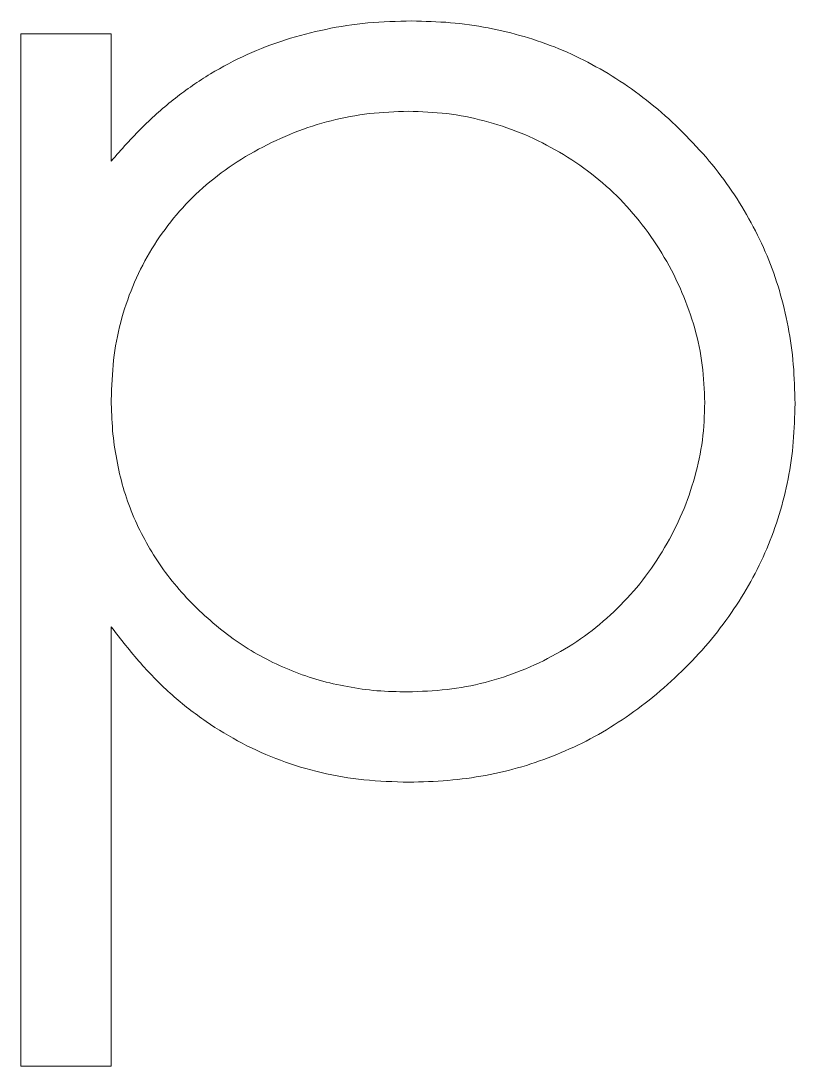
# Model space of a CAD drawing. Header units: millimetres. Extents: x 0 to 276, y 0 to 293.
# Drawn here: x 101.942 to 104.634, y 161.895 to 165.53 of the extents above; entities that cross this region are included whole.
import ezdxf

# ---------------------------------------------------------------- set-up
doc = ezdxf.new("R2010")
doc.units = ezdxf.units.MM

msp = doc.modelspace()

# ---------------------------------------------------------------- linework, layer by layer
at = {"color": 18, "linetype": 'Continuous', "lineweight": 15, "true_color": 0x000000}
for p, q in [((101.9419, 165.4849), (102.256, 165.4849)), ((101.9419, 161.8952), (101.9419, 165.4849)), ((101.9419, 165.4849), (102.256, 165.4849)), ((101.9419, 161.8952), (101.9419, 165.4849)), ((101.9419, 165.4849), (102.256, 165.4849)), ((101.9419, 161.8952), (101.9419, 165.4849)), ((101.9419, 165.4849), (102.256, 165.4849)), ((101.9419, 161.8952), (101.9419, 165.4849)), ((102.256, 165.4849), (102.256, 165.0425)), ((102.256, 165.4849), (102.256, 165.0425)), ((102.256, 165.4849), (102.256, 165.0425)), ((102.256, 165.4849), (102.256, 165.0425)), ((102.256, 163.4222), (102.256, 161.8952)), ((102.256, 163.4222), (102.256, 161.8952)), ((102.256, 163.4222), (102.256, 161.8952)), ((102.256, 163.4222), (102.256, 161.8952)), ((102.256, 161.8952), (101.9419, 161.8952)), ((102.256, 161.8952), (101.9419, 161.8952)), ((102.256, 161.8952), (101.9419, 161.8952)), ((102.256, 161.8952), (101.9419, 161.8952))]:
    msp.add_line(p, q, dxfattribs=at)
for points, knots in [([(102.256, 165.0425), (102.2914, 165.0826), (102.3606, 165.1607), (102.476, 165.2628), (102.5984, 165.3472), (102.7271, 165.4153), (102.862, 165.4665), (103.0028, 165.5029), (103.1496, 165.5263), (103.2499, 165.5286), (103.3007, 165.5298)], [0, 0, 0, 0, 0.134298, 0.262085, 0.38627, 0.507165, 0.6273, 0.748145, 0.87237, 1, 1, 1, 1]), ([(102.256, 165.0425), (102.2914, 165.0826), (102.3606, 165.1607), (102.476, 165.2628), (102.5984, 165.3472), (102.7271, 165.4153), (102.862, 165.4665), (103.0028, 165.5029), (103.1496, 165.5263), (103.2499, 165.5286), (103.3007, 165.5298)], [0, 0, 0, 0, 0.134298, 0.262085, 0.38627, 0.507165, 0.6273, 0.748145, 0.87237, 1, 1, 1, 1]), ([(102.256, 165.0425), (102.2914, 165.0826), (102.3606, 165.1607), (102.476, 165.2628), (102.5984, 165.3472), (102.7271, 165.4153), (102.862, 165.4665), (103.0028, 165.5029), (103.1496, 165.5263), (103.2499, 165.5286), (103.3007, 165.5298)], [0, 0, 0, 0, 0.134298, 0.262085, 0.38627, 0.507165, 0.6273, 0.748145, 0.87237, 1, 1, 1, 1]), ([(102.256, 165.0425), (102.2914, 165.0826), (102.3606, 165.1607), (102.476, 165.2628), (102.5984, 165.3472), (102.7271, 165.4153), (102.862, 165.4665), (103.0028, 165.5029), (103.1496, 165.5263), (103.2499, 165.5286), (103.3007, 165.5298)], [0, 0, 0, 0, 0.134298, 0.262085, 0.38627, 0.507165, 0.6273, 0.748145, 0.87237, 1, 1, 1, 1]), ([(103.3007, 165.5298), (103.3459, 165.5286), (103.4349, 165.5262), (103.566, 165.5074), (103.692, 165.4773), (103.8133, 165.4354), (103.929, 165.3798), (104.0401, 165.3132), (104.1459, 165.234), (104.245, 165.1434), (104.3362, 165.045), (104.4163, 164.9401), (104.483, 164.829), (104.5389, 164.7133), (104.5819, 164.592), (104.6118, 164.4655), (104.6306, 164.334), (104.633, 164.2445), (104.6342, 164.1991)], [0, 0, 0, 0, 0.06462, 0.127433, 0.189004, 0.24993, 0.310668, 0.372329, 0.434939, 0.499576, 0.564191, 0.626735, 0.688109, 0.749294, 0.810331, 0.871901, 0.935046, 1, 1, 1, 1]), ([(103.3007, 165.5298), (103.3459, 165.5286), (103.4349, 165.5262), (103.566, 165.5074), (103.692, 165.4773), (103.8133, 165.4354), (103.929, 165.3798), (104.0401, 165.3132), (104.1459, 165.234), (104.245, 165.1434), (104.3362, 165.045), (104.4163, 164.9401), (104.483, 164.829), (104.5389, 164.7133), (104.5819, 164.592), (104.6118, 164.4655), (104.6306, 164.334), (104.633, 164.2445), (104.6342, 164.1991)], [0, 0, 0, 0, 0.06462, 0.127433, 0.189004, 0.24993, 0.310668, 0.372329, 0.434939, 0.499576, 0.564191, 0.626735, 0.688109, 0.749294, 0.810331, 0.871901, 0.935046, 1, 1, 1, 1]), ([(103.3007, 165.5298), (103.3459, 165.5286), (103.4349, 165.5262), (103.566, 165.5074), (103.692, 165.4773), (103.8133, 165.4354), (103.929, 165.3798), (104.0401, 165.3132), (104.1459, 165.234), (104.245, 165.1434), (104.3362, 165.045), (104.4163, 164.9401), (104.483, 164.829), (104.5389, 164.7133), (104.5819, 164.592), (104.6118, 164.4655), (104.6306, 164.334), (104.633, 164.2445), (104.6342, 164.1991)], [0, 0, 0, 0, 0.06462, 0.127433, 0.189004, 0.24993, 0.310668, 0.372329, 0.434939, 0.499576, 0.564191, 0.626735, 0.688109, 0.749294, 0.810331, 0.871901, 0.935046, 1, 1, 1, 1]), ([(103.3007, 165.5298), (103.3459, 165.5286), (103.4349, 165.5262), (103.566, 165.5074), (103.692, 165.4773), (103.8133, 165.4354), (103.929, 165.3798), (104.0401, 165.3132), (104.1459, 165.234), (104.245, 165.1434), (104.3362, 165.045), (104.4163, 164.9401), (104.483, 164.829), (104.5389, 164.7133), (104.5819, 164.592), (104.6118, 164.4655), (104.6306, 164.334), (104.633, 164.2445), (104.6342, 164.1991)], [0, 0, 0, 0, 0.06462, 0.127433, 0.189004, 0.24993, 0.310668, 0.372329, 0.434939, 0.499576, 0.564191, 0.626735, 0.688109, 0.749294, 0.810331, 0.871901, 0.935046, 1, 1, 1, 1]), ([(103.2895, 165.2157), (103.244, 165.214), (103.1536, 165.2107), (103.0202, 165.1855), (102.8907, 165.1437), (102.7669, 165.0858), (102.6516, 165.014), (102.5481, 164.93), (102.4606, 164.8323), (102.3864, 164.7249), (102.3282, 164.6072), (102.2858, 164.4819), (102.2608, 164.3489), (102.2576, 164.2581), (102.256, 164.2117)], [0, 0, 0, 0, 0.084802, 0.168664, 0.252552, 0.33824, 0.423103, 0.505556, 0.586176, 0.667136, 0.748499, 0.830452, 0.913456, 1, 1, 1, 1]), ([(103.2895, 165.2157), (103.244, 165.214), (103.1536, 165.2107), (103.0202, 165.1855), (102.8907, 165.1437), (102.7669, 165.0858), (102.6516, 165.014), (102.5481, 164.93), (102.4606, 164.8323), (102.3864, 164.7249), (102.3282, 164.6072), (102.2858, 164.4819), (102.2608, 164.3489), (102.2576, 164.2581), (102.256, 164.2117)], [0, 0, 0, 0, 0.084802, 0.168664, 0.252552, 0.33824, 0.423103, 0.505556, 0.586176, 0.667136, 0.748499, 0.830452, 0.913456, 1, 1, 1, 1]), ([(103.2895, 165.2157), (103.244, 165.214), (103.1536, 165.2107), (103.0202, 165.1855), (102.8907, 165.1437), (102.7669, 165.0858), (102.6516, 165.014), (102.5481, 164.93), (102.4606, 164.8323), (102.3864, 164.7249), (102.3282, 164.6072), (102.2858, 164.4819), (102.2608, 164.3489), (102.2576, 164.2581), (102.256, 164.2117)], [0, 0, 0, 0, 0.084802, 0.168664, 0.252552, 0.33824, 0.423103, 0.505556, 0.586176, 0.667136, 0.748499, 0.830452, 0.913456, 1, 1, 1, 1]), ([(103.2895, 165.2157), (103.244, 165.214), (103.1536, 165.2107), (103.0202, 165.1855), (102.8907, 165.1437), (102.7669, 165.0858), (102.6516, 165.014), (102.5481, 164.93), (102.4606, 164.8323), (102.3864, 164.7249), (102.3282, 164.6072), (102.2858, 164.4819), (102.2608, 164.3489), (102.2576, 164.2581), (102.256, 164.2117)], [0, 0, 0, 0, 0.084802, 0.168664, 0.252552, 0.33824, 0.423103, 0.505556, 0.586176, 0.667136, 0.748499, 0.830452, 0.913456, 1, 1, 1, 1]), ([(104.3201, 164.2026), (104.3183, 164.2462), (104.3145, 164.3332), (104.2878, 164.4622), (104.2429, 164.5878), (104.1817, 164.7091), (104.105, 164.8217), (104.0161, 164.9234), (103.9141, 165.0109), (103.8012, 165.0841), (103.6806, 165.1433), (103.5538, 165.1844), (103.4231, 165.211), (103.3342, 165.2141), (103.2895, 165.2157)], [0, 0, 0, 0, 0.081589, 0.162859, 0.245484, 0.330807, 0.416493, 0.499893, 0.583048, 0.667158, 0.751312, 0.833785, 0.916256, 1, 1, 1, 1]), ([(104.3201, 164.2026), (104.3183, 164.2462), (104.3145, 164.3332), (104.2878, 164.4622), (104.2429, 164.5878), (104.1817, 164.7091), (104.105, 164.8217), (104.0161, 164.9234), (103.9141, 165.0109), (103.8012, 165.0841), (103.6806, 165.1433), (103.5538, 165.1844), (103.4231, 165.211), (103.3342, 165.2141), (103.2895, 165.2157)], [0, 0, 0, 0, 0.081589, 0.162859, 0.245484, 0.330807, 0.416493, 0.499893, 0.583048, 0.667158, 0.751312, 0.833785, 0.916256, 1, 1, 1, 1]), ([(104.3201, 164.2026), (104.3183, 164.2462), (104.3145, 164.3332), (104.2878, 164.4622), (104.2429, 164.5878), (104.1817, 164.7091), (104.105, 164.8217), (104.0161, 164.9234), (103.9141, 165.0109), (103.8012, 165.0841), (103.6806, 165.1433), (103.5538, 165.1844), (103.4231, 165.211), (103.3342, 165.2141), (103.2895, 165.2157)], [0, 0, 0, 0, 0.081589, 0.162859, 0.245484, 0.330807, 0.416493, 0.499893, 0.583048, 0.667158, 0.751312, 0.833785, 0.916256, 1, 1, 1, 1]), ([(104.3201, 164.2026), (104.3183, 164.2462), (104.3145, 164.3332), (104.2878, 164.4622), (104.2429, 164.5878), (104.1817, 164.7091), (104.105, 164.8217), (104.0161, 164.9234), (103.9141, 165.0109), (103.8012, 165.0841), (103.6806, 165.1433), (103.5538, 165.1844), (103.4231, 165.211), (103.3342, 165.2141), (103.2895, 165.2157)], [0, 0, 0, 0, 0.081589, 0.162859, 0.245484, 0.330807, 0.416493, 0.499893, 0.583048, 0.667158, 0.751312, 0.833785, 0.916256, 1, 1, 1, 1]), ([(102.256, 164.2117), (102.257, 164.1764), (102.2589, 164.1068), (102.2733, 164.0047), (102.2962, 163.9069), (102.3286, 163.8135), (102.3711, 163.7249), (102.4223, 163.6404), (102.4832, 163.5605), (102.5528, 163.4864), (102.629, 163.4188), (102.7096, 163.3584), (102.7956, 163.3088), (102.8855, 163.2678), (102.9795, 163.2351), (103.0784, 163.2133), (103.181, 163.1984), (103.2511, 163.1971), (103.2867, 163.1965)], [0, 0, 0, 0, 0.0656338, 0.1291881, 0.1912187, 0.2519128, 0.3125075, 0.3734944, 0.4351516, 0.4987415, 0.5620952, 0.6241866, 0.6854757, 0.7460968, 0.8076116, 0.8699666, 0.933951, 1, 1, 1, 1]), ([(102.256, 164.2117), (102.257, 164.1764), (102.2589, 164.1068), (102.2733, 164.0047), (102.2962, 163.9069), (102.3286, 163.8135), (102.3711, 163.7249), (102.4223, 163.6404), (102.4832, 163.5605), (102.5528, 163.4864), (102.629, 163.4188), (102.7096, 163.3584), (102.7956, 163.3088), (102.8855, 163.2678), (102.9795, 163.2351), (103.0784, 163.2133), (103.181, 163.1984), (103.2511, 163.1971), (103.2867, 163.1965)], [0, 0, 0, 0, 0.0656338, 0.1291881, 0.1912187, 0.2519128, 0.3125075, 0.3734944, 0.4351516, 0.4987415, 0.5620952, 0.6241866, 0.6854757, 0.7460968, 0.8076116, 0.8699666, 0.933951, 1, 1, 1, 1]), ([(102.256, 164.2117), (102.257, 164.1764), (102.2589, 164.1068), (102.2733, 164.0047), (102.2962, 163.9069), (102.3286, 163.8135), (102.3711, 163.7249), (102.4223, 163.6404), (102.4832, 163.5605), (102.5528, 163.4864), (102.629, 163.4188), (102.7096, 163.3584), (102.7956, 163.3088), (102.8855, 163.2678), (102.9795, 163.2351), (103.0784, 163.2133), (103.181, 163.1984), (103.2511, 163.1971), (103.2867, 163.1965)], [0, 0, 0, 0, 0.0656338, 0.1291881, 0.1912187, 0.2519128, 0.3125075, 0.3734944, 0.4351516, 0.4987415, 0.5620952, 0.6241866, 0.6854757, 0.7460968, 0.8076116, 0.8699666, 0.933951, 1, 1, 1, 1]), ([(102.256, 164.2117), (102.257, 164.1764), (102.2589, 164.1068), (102.2733, 164.0047), (102.2962, 163.9069), (102.3286, 163.8135), (102.3711, 163.7249), (102.4223, 163.6404), (102.4832, 163.5605), (102.5528, 163.4864), (102.629, 163.4188), (102.7096, 163.3584), (102.7956, 163.3088), (102.8855, 163.2678), (102.9795, 163.2351), (103.0784, 163.2133), (103.181, 163.1984), (103.2511, 163.1971), (103.2867, 163.1965)], [0, 0, 0, 0, 0.0656338, 0.1291881, 0.1912187, 0.2519128, 0.3125075, 0.3734944, 0.4351516, 0.4987415, 0.5620952, 0.6241866, 0.6854757, 0.7460968, 0.8076116, 0.8699666, 0.933951, 1, 1, 1, 1]), ([(103.2867, 163.1965), (103.3326, 163.1981), (103.4232, 163.2013), (103.5562, 163.2265), (103.6836, 163.2684), (103.8045, 163.3257), (103.9172, 163.3977), (104.0179, 163.4848), (104.1074, 163.5847), (104.1827, 163.6968), (104.2441, 163.8169), (104.2873, 163.9426), (104.3157, 164.0714), (104.3187, 164.1587), (104.3201, 164.2026)], [0, 0, 0, 0, 0.085921, 0.169593, 0.252476, 0.336244, 0.419505, 0.502036, 0.584775, 0.669846, 0.754185, 0.836658, 0.91801, 1, 1, 1, 1]), ([(103.2867, 163.1965), (103.3326, 163.1981), (103.4232, 163.2013), (103.5562, 163.2265), (103.6836, 163.2684), (103.8045, 163.3257), (103.9172, 163.3977), (104.0179, 163.4848), (104.1074, 163.5847), (104.1827, 163.6968), (104.2441, 163.8169), (104.2873, 163.9426), (104.3157, 164.0714), (104.3187, 164.1587), (104.3201, 164.2026)], [0, 0, 0, 0, 0.085921, 0.169593, 0.252476, 0.336244, 0.419505, 0.502036, 0.584775, 0.669846, 0.754185, 0.836658, 0.91801, 1, 1, 1, 1]), ([(103.2867, 163.1965), (103.3326, 163.1981), (103.4232, 163.2013), (103.5562, 163.2265), (103.6836, 163.2684), (103.8045, 163.3257), (103.9172, 163.3977), (104.0179, 163.4848), (104.1074, 163.5847), (104.1827, 163.6968), (104.2441, 163.8169), (104.2873, 163.9426), (104.3157, 164.0714), (104.3187, 164.1587), (104.3201, 164.2026)], [0, 0, 0, 0, 0.085921, 0.169593, 0.252476, 0.336244, 0.419505, 0.502036, 0.584775, 0.669846, 0.754185, 0.836658, 0.91801, 1, 1, 1, 1]), ([(103.2867, 163.1965), (103.3326, 163.1981), (103.4232, 163.2013), (103.5562, 163.2265), (103.6836, 163.2684), (103.8045, 163.3257), (103.9172, 163.3977), (104.0179, 163.4848), (104.1074, 163.5847), (104.1827, 163.6968), (104.2441, 163.8169), (104.2873, 163.9426), (104.3157, 164.0714), (104.3187, 164.1587), (104.3201, 164.2026)], [0, 0, 0, 0, 0.085921, 0.169593, 0.252476, 0.336244, 0.419505, 0.502036, 0.584775, 0.669846, 0.754185, 0.836658, 0.91801, 1, 1, 1, 1]), ([(104.6342, 164.1991), (104.633, 164.1546), (104.6305, 164.0667), (104.612, 163.9374), (104.581, 163.8129), (104.5375, 163.6935), (104.4816, 163.5792), (104.4137, 163.4698), (104.3337, 163.365), (104.2414, 163.2674), (104.1415, 163.1771), (104.0346, 163.0987), (103.9233, 163.031), (103.8061, 162.9774), (103.6845, 162.934), (103.5576, 162.9039), (103.4258, 162.8862), (103.3363, 162.8837), (103.2909, 162.8824)], [0, 0, 0, 0, 0.0637745, 0.1260788, 0.1869041, 0.2475739, 0.3080034, 0.3691319, 0.4320332, 0.4967908, 0.5616108, 0.6249139, 0.6867263, 0.7480788, 0.8095823, 0.8716307, 0.9348858, 1, 1, 1, 1]), ([(104.6342, 164.1991), (104.633, 164.1546), (104.6305, 164.0667), (104.612, 163.9374), (104.581, 163.8129), (104.5375, 163.6935), (104.4816, 163.5792), (104.4137, 163.4698), (104.3337, 163.365), (104.2414, 163.2674), (104.1415, 163.1771), (104.0346, 163.0987), (103.9233, 163.031), (103.8061, 162.9774), (103.6845, 162.934), (103.5576, 162.9039), (103.4258, 162.8862), (103.3363, 162.8837), (103.2909, 162.8824)], [0, 0, 0, 0, 0.0637745, 0.1260788, 0.1869041, 0.2475739, 0.3080034, 0.3691319, 0.4320332, 0.4967908, 0.5616108, 0.6249139, 0.6867263, 0.7480788, 0.8095823, 0.8716307, 0.9348858, 1, 1, 1, 1]), ([(104.6342, 164.1991), (104.633, 164.1546), (104.6305, 164.0667), (104.612, 163.9374), (104.581, 163.8129), (104.5375, 163.6935), (104.4816, 163.5792), (104.4137, 163.4698), (104.3337, 163.365), (104.2414, 163.2674), (104.1415, 163.1771), (104.0346, 163.0987), (103.9233, 163.031), (103.8061, 162.9774), (103.6845, 162.934), (103.5576, 162.9039), (103.4258, 162.8862), (103.3363, 162.8837), (103.2909, 162.8824)], [0, 0, 0, 0, 0.0637745, 0.1260788, 0.1869041, 0.2475739, 0.3080034, 0.3691319, 0.4320332, 0.4967908, 0.5616108, 0.6249139, 0.6867263, 0.7480788, 0.8095823, 0.8716307, 0.9348858, 1, 1, 1, 1]), ([(104.6342, 164.1991), (104.633, 164.1546), (104.6305, 164.0667), (104.612, 163.9374), (104.581, 163.8129), (104.5375, 163.6935), (104.4816, 163.5792), (104.4137, 163.4698), (104.3337, 163.365), (104.2414, 163.2674), (104.1415, 163.1771), (104.0346, 163.0987), (103.9233, 163.031), (103.8061, 162.9774), (103.6845, 162.934), (103.5576, 162.9039), (103.4258, 162.8862), (103.3363, 162.8837), (103.2909, 162.8824)], [0, 0, 0, 0, 0.0637745, 0.1260788, 0.1869041, 0.2475739, 0.3080034, 0.3691319, 0.4320332, 0.4967908, 0.5616108, 0.6249139, 0.6867263, 0.7480788, 0.8095823, 0.8716307, 0.9348858, 1, 1, 1, 1]), ([(103.2909, 162.8824), (103.2387, 162.8839), (103.1362, 162.887), (102.9863, 162.9127), (102.8445, 162.9559), (102.71, 163.015), (102.5836, 163.0918), (102.4644, 163.1845), (102.3544, 163.2958), (102.2893, 163.3795), (102.256, 163.4222)], [0, 0, 0, 0, 0.128884, 0.252985, 0.37421, 0.494102, 0.614753, 0.738511, 0.866243, 1, 1, 1, 1]), ([(103.2909, 162.8824), (103.2387, 162.8839), (103.1362, 162.887), (102.9863, 162.9127), (102.8445, 162.9559), (102.71, 163.015), (102.5836, 163.0918), (102.4644, 163.1845), (102.3544, 163.2958), (102.2893, 163.3795), (102.256, 163.4222)], [0, 0, 0, 0, 0.128884, 0.252985, 0.37421, 0.494102, 0.614753, 0.738511, 0.866243, 1, 1, 1, 1]), ([(103.2909, 162.8824), (103.2387, 162.8839), (103.1362, 162.887), (102.9863, 162.9127), (102.8445, 162.9559), (102.71, 163.015), (102.5836, 163.0918), (102.4644, 163.1845), (102.3544, 163.2958), (102.2893, 163.3795), (102.256, 163.4222)], [0, 0, 0, 0, 0.128884, 0.252985, 0.37421, 0.494102, 0.614753, 0.738511, 0.866243, 1, 1, 1, 1]), ([(103.2909, 162.8824), (103.2387, 162.8839), (103.1362, 162.887), (102.9863, 162.9127), (102.8445, 162.9559), (102.71, 163.015), (102.5836, 163.0918), (102.4644, 163.1845), (102.3544, 163.2958), (102.2893, 163.3795), (102.256, 163.4222)], [0, 0, 0, 0, 0.128884, 0.252985, 0.37421, 0.494102, 0.614753, 0.738511, 0.866243, 1, 1, 1, 1])]:
    msp.add_open_spline(points, degree=3, knots=knots, dxfattribs=at)

doc.saveas('drawing.dxf')
